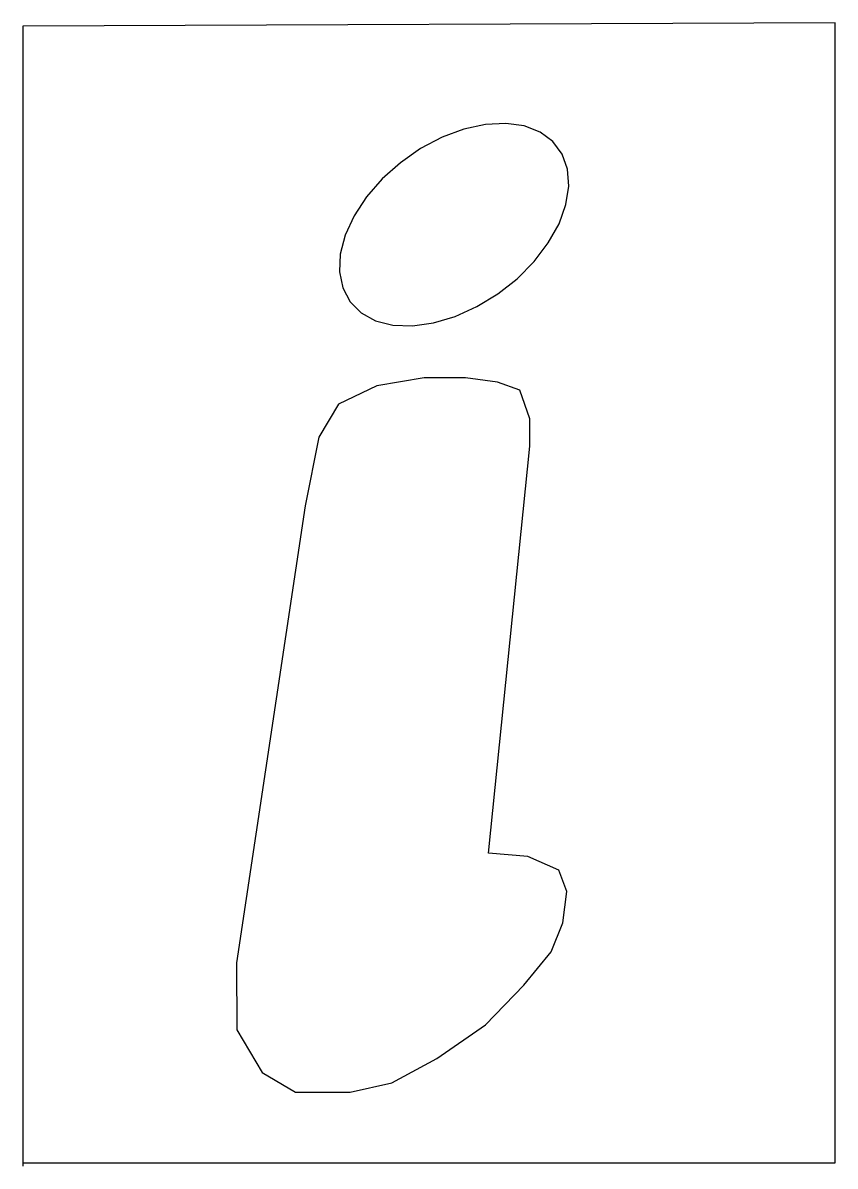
# Model space of a CAD drawing. Extents: x -0.53 to 0.54, y -0.75 to 0.75.
import ezdxf

# ---------------------------------------------------------------- set-up
doc = ezdxf.new("R2010")
doc.units = 0
doc.layers.get('0').update_dxf_attribs({"linetype": 'CONTINUOUS'})

msp = doc.modelspace()

# ---------------------------------------------------------------- linework, layer by layer
at = {"color": 0}
for p, q in [((0.5351, 0.7511), (-0.5335, 0.7466)), ((-0.5335, 0.7466), (-0.5335, -0.7534)), ((0.5351, -0.7489), (0.5351, 0.7511)), ((-0.5335, -0.7489), (0.5351, -0.7489))]:
    msp.add_line(p, q, dxfattribs=at)
at = {"color": 0, "flags": 128}
msp.add_lwpolyline([(-0.103, 0.3841), (-0.0884, 0.3696), (-0.0694, 0.3592), (-0.0466, 0.3535), (-0.021, 0.3525), (0.0067, 0.3563), (0.0353, 0.3648), (0.0639, 0.3777), (0.0914, 0.3944), (0.1168, 0.4145), (0.1392, 0.4371), (0.1578, 0.4615), (0.1719, 0.4868), (0.181, 0.512), (0.1848, 0.5362), (0.1832, 0.5587), (0.1761, 0.5785), (0.1639, 0.5949), (0.147, 0.6074), (0.1261, 0.6155), (0.1017, 0.6189), (0.075, 0.6174), (0.0467, 0.6112), (0.018, 0.6005), (-0.0102, 0.5856), (-0.0368, 0.5671), (-0.0608, 0.5457), (-0.0814, 0.5221), (-0.0978, 0.4971), (-0.1095, 0.4718), (-0.116, 0.4469), (-0.1171, 0.4235), (-0.1127, 0.4023)], close=True, dxfattribs=at)
at = {"color": 0}
msp.add_lwpolyline([(0.0911, 0.2781), (0.0489, 0.2841), (-0.0054, 0.2841), (-0.0678, 0.2733), (-0.1181, 0.2492), (-0.144, 0.2059), (-0.1621, 0.1157), (-0.2526, -0.4858), (-0.2519, -0.5739), (-0.2185, -0.6303), (-0.1749, -0.6559), (-0.103, -0.6559), (-0.0481, -0.6437), (0.011, -0.6118), (0.0751, -0.5675), (0.1255, -0.515), (0.1615, -0.4715), (0.1769, -0.433), (0.182, -0.392), (0.1718, -0.3639), (0.1307, -0.3459), (0.079, -0.3415), (0.1333, 0.1939), (0.1333, 0.23), (0.1203, 0.2678)], close=True, dxfattribs=at)

doc.saveas('drawing.dxf')
